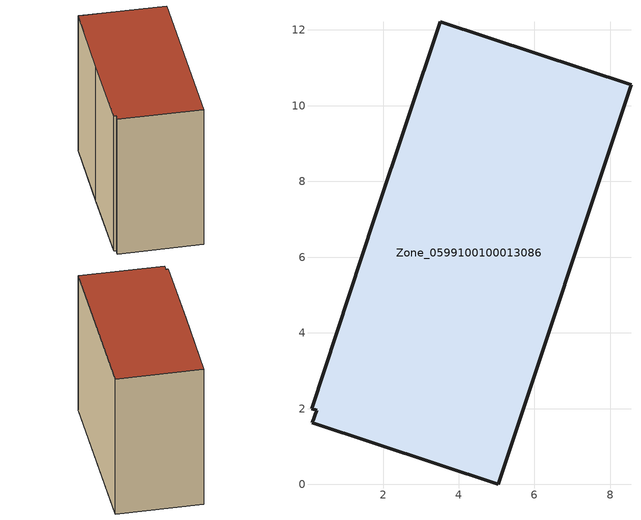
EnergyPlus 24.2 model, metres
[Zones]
Zone_0599100100013086
 floor ground (C_G): 1.78,7.05 3.52,12.22 8.55,10.55 5.04,0 0.13,1.62 0.25,1.96 0.11,2 z0
 wall outside (C_F): 5.04,0 8.55,10.55 3.52,12.22 1.78,7.05 0.11,2 0.25,1.96 0.13,1.62 5.04,0 z0:9.5
 roof outside (C_R): 0.11,2 0.25,1.96 0.13,1.62 5.04,0 8.55,10.55 3.52,12.22 1.78,7.05 z9.5
[BUILDING]
Pand.0599100100013086: North Axis=0; Terrain=City; Loads Convergence Tolerance Value=0.04; Temperature Convergence Tolerance Value=0.4; Solar Distribution=FullExterior; Maximum Number of Warmup Days=25; Minimum Number of Warmup Days=1
[Site:Location]
Rotterdam.The.Hague.AP_ZH_NLD Design_Conditions: Latitude=51.96; Longitude=4.45; Time Zone=1; Elevation=-4.5
[SITE:GROUNDTEMPERATURE:BUILDINGSURFACE]
18, 18, 18, 18, 18, 18, 18, 18, 18, 18, 18, 18
[MATERIAL] Thermal Absorptance=0.9; Solar Absorptance=0.7; Visible Absorptance=0.7
Name | Roughness | Thickness | Conductivity | Density | Specific Heat
G.TC.2015-2018 | MediumSmooth | 0.15 | 0.0428571 | 540 | 1210
F.TC.2015-2018 | Rough | 0.3 | 0.0666667 | 1920 | 840
R.TC.2015-2018 | MediumRough | 0.2 | 0.0333333 | 1500 | 1000
[CONSTRUCTION]
C_G: G.TC.2015-2018
C_F: F.TC.2015-2018
C_R: R.TC.2015-2018
[ZONE]
Zone_0599100100013086: Type=1; Multiplier=1; Ceiling Height=Autocalculate; Volume=Autocalculate; Floor Area=autocalculate; Part of Total Floor Area=Yes
[ZONEINFILTRATION:DESIGNFLOWRATE]
Infil_Zone_0599100100013086: Zone or ZoneList or Space or SpaceList=Zone_0599100100013086; Schedule=AlwaysOn; Design Flow Rate Calculation Method=Flow/Area; Flow Rate per Floor Area=0.0015; Constant Term Coefficient=1; Temperature Term Coefficient=0; Velocity Term Coefficient=0; Velocity Squared Term Coefficient=0
[HVACTEMPLATE:ZONE:IDEALLOADSAIRSYSTEM]
Zone_0599100100013086: Maximum Heating Supply Air Temperature=50; Minimum Cooling Supply Air Temperature=13; Maximum Heating Supply Air Humidity Ratio=0.0156; Minimum Cooling Supply Air Humidity Ratio=0.0077; Heating Limit=NoLimit; Cooling Limit=NoLimit; Dehumidification Control Type=ConstantSensibleHeatRatio; Cooling Sensible Heat Ratio=0.7; Dehumidification Setpoint=60; Humidification Control Type=None; Humidification Setpoint=30; Outdoor Air Method=None; Outdoor Air Flow Rate per Person=0.00944; Outdoor Air Flow Rate per Zone Floor Area=0; Outdoor Air Flow Rate per Zone=0; Demand Controlled Ventilation Type=None; Outdoor Air Economizer Type=NoEconomizer; Heat Recovery Type=None; Sensible Heat Recovery Effectiveness=0.7; Latent Heat Recovery Effectiveness=0.65
[ZONECONTROL:THERMOSTAT]
ThermostatControl_Zone_0599100100013086: Zone or ZoneList=Zone_0599100100013086; Control Type Schedule=DualSetpointControlType; Control 1=Thermostat_Zone_0599100100013086; Temperature Difference Between Cutout And Setpoint=0
[THERMOSTATSETPOINT:DUALSETPOINT]
Thermostat_Zone_0599100100013086: Heating Setpoint Temperature Schedule=HeatingSetpoint_Zone_0599100100013086; Cooling Setpoint Temperature Schedule=CoolingSetpoint_Zone_0599100100013086
[SCHEDULE:COMPACT]
HeatingSetpoint_Zone_0599100100013086: Through: 12/31, For: AllDays, Until: 24:00, 21
CoolingSetpoint_Zone_0599100100013086: Through: 12/31, For: AllDays, Until: 24:00, 24
DualSetpointControlType: Through: 12/31, For: AllDays, Until: 24:00, 4
AlwaysOn: Through: 12/31, For: AllDays, Until: 24:00, 1
